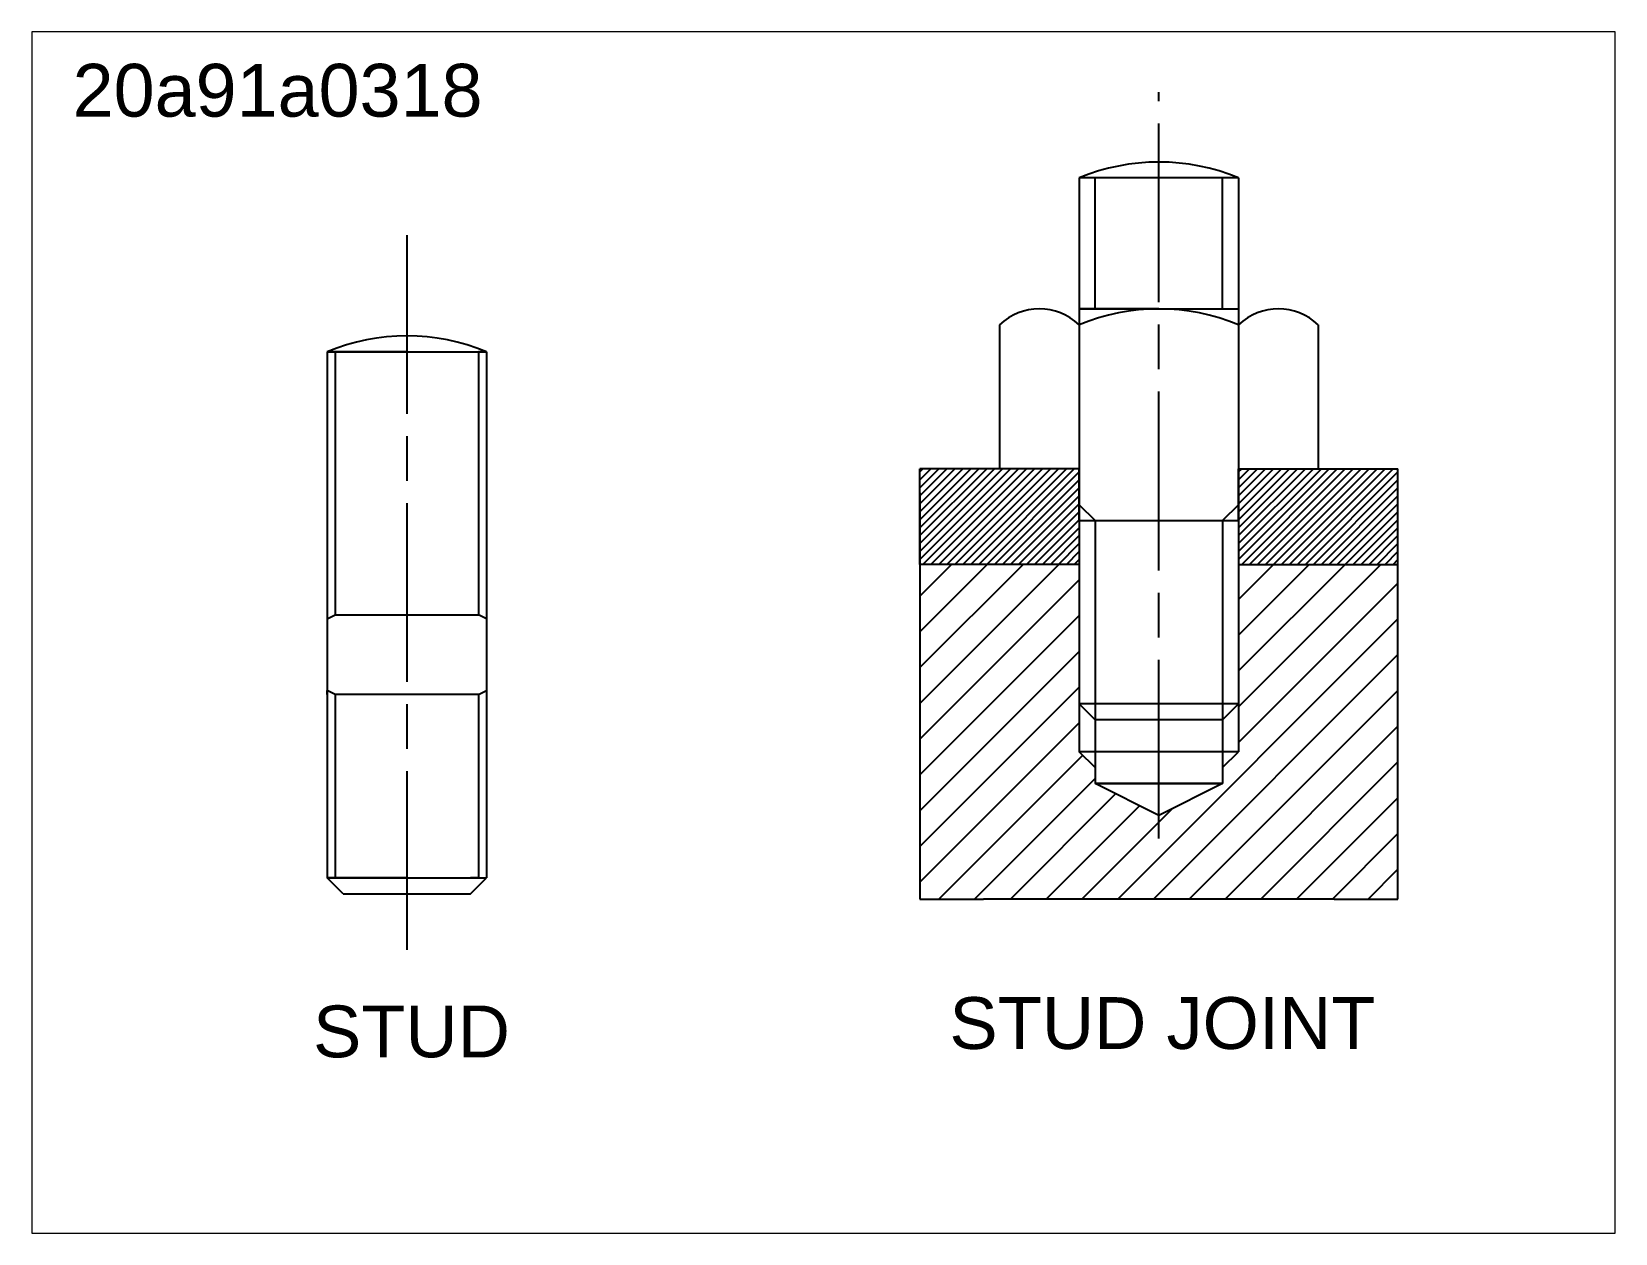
# Paper-space layout 'Layout1' of a CAD drawing. Header units: millimetres. Extents: x 26 to 231, y 20 to 176.
# The model-space entities are those that its viewports show. They can reach past a viewport. Long polylines and large blocks are cut down to what shows.
import ezdxf

# ---------------------------------------------------------------- set-up
doc = ezdxf.new("R2010")
doc.units = ezdxf.units.MM
doc.linetypes.add('ACAD_ISO08W100', pattern=[36, 24, -3, 6, -3])
doc.styles.get("Standard").update_dxf_attribs({"font": 'arial.ttf'})

msp = doc.modelspace()

# ---------------------------------------------------------------- hatches: boundary and pattern name
h = msp.add_hatch()
h.set_pattern_fill('JIS_WOOD', color=256)
h.set_pattern_definition([(45, (0, 21.82254), (-0.5, 0.5), [])])
h.paths.add_polyline_path([(1531.81, 2256.02), (1531.81, 2259.02), (1531.81, 2268.02), (1511.81, 2268.02), (1511.81, 2256.02)])
h.paths.add_polyline_path([(1551.81, 2268.02), (1551.81, 2265.02), (1551.81, 2261.52), (1551.81, 2256.02), (1571.81, 2256.02), (1571.81, 2268.02)])
h = msp.add_hatch()
h.set_pattern_fill('ANSI31', color=256)
h.set_pattern_definition([(45, (0, 21.8225), (-2.245064, 2.245064), [])])
h.paths.add_polyline_path([(1531.81, 2238.52), (1531.81, 2256.02), (1511.81, 2256.02), (1511.81, 2214.02), (1519.81, 2214.02), (1563.81, 2214.02), (1571.81, 2214.02), (1571.81, 2256.02), (1551.81, 2256.02), (1551.81, 2238.52), (1551.81, 2232.52), (1549.81, 2230.52), (1549.81, 2228.52), (1541.81, 2224.52), (1533.81, 2228.52), (1533.81, 2230.52), (1531.81, 2232.52)])

# ---------------------------------------------------------------- linework, layer by layer
at = {"linetype": 'ACAD_ISO08W100'}
for p, q in [((1541.81, 2221.64), (1541.81, 2315.29)), ((1447.44, 2297.36), (1447.44, 2207.28))]:
    msp.add_line(p, q, dxfattribs=at)
for p, q in [((1531.81, 2304.52), (1531.81, 2238.52)), ((1551.81, 2304.52), (1531.81, 2304.52)), ((1533.81, 2288.09), (1533.81, 2304.52)), ((1549.81, 2288.09), (1549.81, 2304.52)), ((1551.81, 2304.52), (1551.81, 2271.52)), ((1541.81, 2288.09), (1531.81, 2288.09)), ((1531.81, 2288.09), (1551.81, 2288.09)), ((1521.81, 2286.09), (1521.81, 2268.09)), ((1561.81, 2286.09), (1561.81, 2268.09)), ((1437.44, 2282.7), (1437.44, 2249.7)), ((1447.44, 2282.7), (1437.44, 2282.7)), ((1437.44, 2282.7), (1457.44, 2282.7)), ((1437.44, 2282.7), (1438.44, 2282.7)), ((1438.44, 2282.7), (1438.44, 2249.7)), ((1457.44, 2282.7), (1456.44, 2282.7)), ((1456.44, 2282.7), (1456.44, 2249.7)), ((1457.44, 2282.7), (1457.44, 2216.7)), ((1551.81, 2271.52), (1551.81, 2261.52)), ((1531.81, 2268.02), (1511.81, 2268.02)), ((1511.81, 2256.02), (1511.81, 2268.02)), ((1531.81, 2265.02), (1531.81, 2268.02)), ((1551.81, 2265.02), (1551.81, 2268.02)), ((1551.81, 2268.02), (1571.81, 2268.02)), ((1571.81, 2256.02), (1571.81, 2268.02)), ((1511.81, 2265.02), (1511.81, 2214.02)), ((1531.81, 2262.02), (1531.81, 2265.02)), ((1551.81, 2262.02), (1551.81, 2265.02)), ((1571.81, 2214.02), (1571.81, 2265.02)), ((1531.81, 2261.52), (1531.81, 2263.52)), ((1531.81, 2263.52), (1533.81, 2261.52)), ((1551.81, 2263.52), (1549.81, 2261.52)), ((1551.81, 2261.52), (1551.81, 2263.52)), ((1531.81, 2261.52), (1551.81, 2261.52)), ((1533.81, 2261.52), (1533.81, 2236.52)), ((1549.81, 2261.52), (1549.81, 2236.52)), ((1551.81, 2261.52), (1551.81, 2238.52)), ((1531.81, 2259.02), (1531.81, 2256.02)), ((1551.81, 2259.02), (1551.81, 2256.02)), ((1531.81, 2256.02), (1511.81, 2256.02)), ((1551.81, 2256.02), (1571.81, 2256.02)), ((1437.44, 2249.7), (1437.44, 2239.7)), ((1437.44, 2249.7), (1437.44, 2249.2)), ((1437.44, 2249.2), (1438.44, 2249.7)), ((1438.44, 2249.7), (1456.44, 2249.7)), ((1457.44, 2249.2), (1456.44, 2249.7)), ((1457.44, 2249.7), (1457.44, 2239.7)), ((1437.44, 2239.7), (1437.44, 2240.2)), ((1437.44, 2239.7), (1437.44, 2240.2)), ((1438.44, 2239.7), (1437.44, 2240.2)), ((1456.44, 2239.7), (1457.44, 2240.2)), ((1437.44, 2239.7), (1437.44, 2216.7)), ((1456.44, 2239.7), (1438.44, 2239.7)), ((1438.44, 2239.7), (1438.44, 2216.7)), ((1456.44, 2239.7), (1456.44, 2216.7)), ((1551.81, 2238.52), (1531.81, 2238.52)), ((1533.81, 2236.52), (1531.81, 2238.52)), ((1531.81, 2238.52), (1531.81, 2232.52)), ((1549.81, 2236.52), (1551.81, 2238.52)), ((1551.81, 2238.52), (1551.81, 2232.52)), ((1549.81, 2236.52), (1533.81, 2236.52)), ((1533.81, 2236.52), (1533.81, 2230.52)), ((1549.81, 2236.52), (1549.81, 2230.52)), ((1551.81, 2232.52), (1531.81, 2232.52)), ((1533.81, 2230.52), (1531.81, 2232.52)), ((1549.81, 2230.52), (1551.81, 2232.52)), ((1533.81, 2230.52), (1533.81, 2228.52)), ((1549.81, 2230.52), (1549.81, 2228.52)), ((1549.81, 2228.52), (1533.81, 2228.52)), ((1541.81, 2224.52), (1533.81, 2228.52)), ((1533.81, 2228.52), (1549.81, 2228.52)), ((1549.81, 2228.52), (1541.81, 2224.52)), ((1447.44, 2216.7), (1437.44, 2216.7)), ((1437.44, 2216.7), (1457.44, 2216.7)), ((1439.44, 2214.7), (1437.44, 2216.7)), ((1438.44, 2216.7), (1439.44, 2216.7)), ((1456.44, 2216.7), (1455.44, 2216.7)), ((1455.44, 2214.7), (1457.44, 2216.7)), ((1439.44, 2214.7), (1455.44, 2214.7)), ((1511.81, 2214.02), (1519.81, 2214.02)), ((1563.81, 2214.02), (1519.81, 2214.02)), ((1563.81, 2214.02), (1571.81, 2214.02))]:
    msp.add_line(p, q)
for centre, radius, start, end in [((1541.81, 2280.52), 26, 67.3801, 112.6199), ((1526.81, 2280.84), 7.25, 46.3924, 133.6076), ((1541.81, 2262.09), 26, 67.3801, 112.6199), ((1556.81, 2280.84), 7.25, 46.3938, 133.6062), ((1447.44, 2258.7), 26, 67.3801, 112.6199)]:
    msp.add_arc(centre, radius, start, end)

# ---------------------------------------------------------------- texts
at = {"char_height": 6.5, "attachment_point": 1}
for s, width, insert in [('STUD', 88.1518, (1435.66, 2200.67)), ('STUD JOINT', 61.0563, (1515.52, 2201.72))]:
    msp.add_mtext_dynamic_manual_height_columns(s, width=width, gutter_width=12.5, heights=[0], dxfattribs=dict(at, insert=insert))

psp = doc.layouts.get("Layout1")

# ---------------------------------------------------------------- texts
at = {"insert": (31.02, 171.32), "char_height": 6.85, "attachment_point": 1}
psp.add_mtext_dynamic_manual_height_columns('20a91a0318', width=113.209, gutter_width=12.5, heights=[0], dxfattribs=at)

# ---------------------------------------------------------------- viewports
at = {"layer": '0'}
psp.add_viewport(center=(128.5, 97.5), size=(205.6, 156), view_center_point=(1499.72, 2247.48), view_height=150.7943, dxfattribs=at)

doc.saveas('drawing.dxf')
